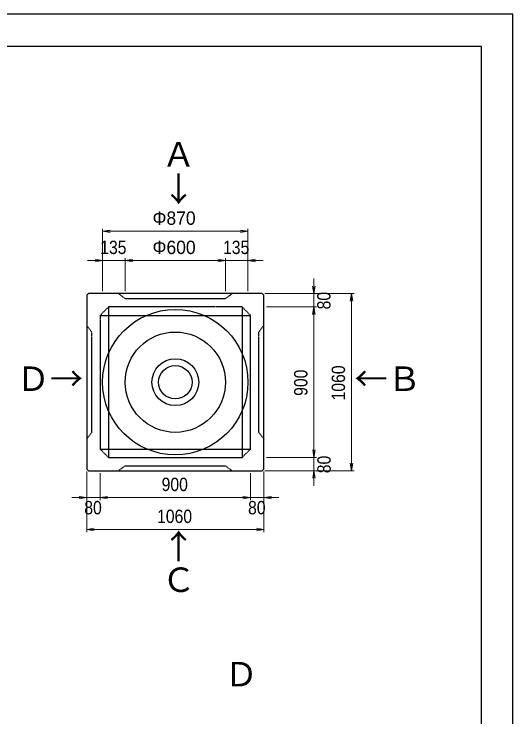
# Model space of a CAD drawing. Units: millimetres, scale not verified. Extents: x -297 to 298, y -210 to 210.
# Drawn here: x 148.6 to 297.9, y 0.2 to 210.5 of the extents above; entities that cross this region are included whole.
import ezdxf
from ezdxf.enums import TextEntityAlignment as Align

# ---------------------------------------------------------------- set-up
doc = ezdxf.new("R2010")
doc.units = ezdxf.units.MM
doc.linetypes.add('USER2', pattern=[4.7625, 3.175, -1.5875])
doc.layers.add('0-0', color=7, linetype='Continuous')
for name, color, linetype, lineweight in [('0-1_0', 9, 'Continuous', 25), ('0-2_dims', 7, 'Continuous', 18), ('0-5_pen3実線', 7, 'Continuous', 25), ('0-6_pen4実線', 7, 'Continuous', 25), ('0-7_pen2破線', 3, 'USER2', 25), ('0-8_鉄筋', 7, 'Continuous', 25)]:
    doc.layers.add(name, color=color, linetype=linetype, lineweight=lineweight)
doc.styles.add('ＭＳ ゴシック', font='')
doc.styles.add('ＭＳ Ｐゴシック', font='')
doc.styles.get('ＭＳ ゴシック').set_extended_font_data('MS Gothic')
doc.styles.get('ＭＳ Ｐゴシック').set_extended_font_data('MS PGothic')

# ---------------------------------------------------------------- blocks, each defined once
blk = doc.blocks.new('部分図 1')
at = {"layer": '0-1_0'}
blk.add_lwpolyline([(0, 0), (11898, 0), (11898, 8410), (0, 8410)], close=True, dxfattribs=at)
at = {"layer": '0-2_dims', "lineweight": 13}
for p, q in [((9442.52, 6752.57), (9442.52, 7125.22)), ((10312.52, 7110.22), (9442.52, 7110.22)), ((10312.52, 6752.57), (10312.52, 7125.22)), ((9442.52, 6752.57), (9442.52, 6950.22)), ((9577.52, 6752.57), (9577.52, 6950.22)), ((9577.52, 6752.57), (9577.52, 6950.22)), ((10177.52, 6752.57), (10177.52, 6950.22)), ((10177.52, 6752.57), (10177.52, 6950.22)), ((10312.52, 6752.57), (10312.52, 6950.22)), ((9442.52, 6935.22), (9352.52, 6935.22)), ((9577.52, 6935.22), (9442.52, 6935.22)), ((9577.52, 6935.22), (9667.52, 6935.22)), ((9577.52, 6935.22), (10177.52, 6935.22)), ((10177.52, 6935.22), (10087.52, 6935.22)), ((10177.52, 6935.22), (10312.52, 6935.22)), ((10312.52, 6935.22), (10402.52, 6935.22)), ((10706.26, 6737.57), (10706.26, 6827.57)), ((10412.52, 6737.57), (10721.26, 6737.57)), ((10412.52, 6737.57), (10947.21, 6737.57)), ((10706.26, 6657.57), (10706.26, 6737.57)), ((10932.21, 5677.57), (10932.21, 6737.57)), ((10422.52, 6657.57), (10721.26, 6657.57)), ((10422.52, 6657.57), (10722.21, 6657.57)), ((10706.26, 6657.57), (10706.26, 6567.57)), ((10707.21, 6657.57), (10707.21, 5757.57)), ((10707.21, 5757.57), (10707.21, 5847.57)), ((10422.52, 5757.57), (10722.21, 5757.57)), ((10422.52, 5757.57), (10722.21, 5757.57)), ((10707.21, 5757.57), (10707.21, 5677.57)), ((10412.52, 5677.57), (10722.21, 5677.57)), ((10412.52, 5677.57), (10947.21, 5677.57)), ((10707.21, 5677.57), (10707.21, 5587.57)), ((9347.52, 5672.57), (9347.52, 5502.23)), ((9347.52, 5672.57), (9347.52, 5311.22)), ((9427.52, 5662.57), (9427.52, 5502.23)), ((9427.52, 5662.57), (9427.52, 5502.23)), ((10327.52, 5662.57), (10327.52, 5502.23)), ((10327.52, 5662.57), (10327.52, 5502.23)), ((10407.52, 5672.57), (10407.52, 5502.23)), ((10407.52, 5672.57), (10407.52, 5311.22)), ((9347.52, 5517.23), (9257.52, 5517.23)), ((9427.52, 5517.23), (9347.52, 5517.23)), ((9427.52, 5517.23), (9517.52, 5517.23)), ((9427.52, 5517.23), (10327.52, 5517.23)), ((10327.52, 5517.23), (10237.52, 5517.23)), ((10327.52, 5517.23), (10407.52, 5517.23)), ((10407.52, 5517.23), (10497.52, 5517.23)), ((9347.52, 5326.22), (10407.52, 5326.22))]:
    blk.add_line(p, q, dxfattribs=at)
for points in [[(9487.52, 7117.72), (9442.52, 7110.22), (9487.52, 7102.72)], [(10267.52, 7102.72), (10312.52, 7110.22), (10267.52, 7117.72)], [(9397.52, 6927.72), (9442.52, 6935.22), (9397.52, 6942.72)], [(9622.52, 6942.72), (9577.52, 6935.22), (9622.52, 6927.72)], [(9622.52, 6942.72), (9577.52, 6935.22), (9622.52, 6927.72)], [(10132.52, 6927.72), (10177.52, 6935.22), (10132.52, 6942.72)], [(10132.52, 6927.72), (10177.52, 6935.22), (10132.52, 6942.72)], [(10357.52, 6942.72), (10312.52, 6935.22), (10357.52, 6927.72)], [(10698.76, 6782.57), (10706.26, 6737.57), (10713.76, 6782.57)], [(10939.71, 6692.57), (10932.21, 6737.57), (10924.71, 6692.57)], [(10713.76, 6612.57), (10706.26, 6657.57), (10698.76, 6612.57)], [(10714.71, 6612.57), (10707.21, 6657.57), (10699.71, 6612.57)], [(10699.71, 5802.57), (10707.21, 5757.57), (10714.71, 5802.57)], [(10699.71, 5802.57), (10707.21, 5757.57), (10714.71, 5802.57)], [(10924.71, 5722.57), (10932.21, 5677.57), (10939.71, 5722.57)], [(10714.71, 5632.57), (10707.21, 5677.57), (10699.71, 5632.57)], [(9302.52, 5509.73), (9347.52, 5517.23), (9302.52, 5524.73)], [(9472.52, 5524.73), (9427.52, 5517.23), (9472.52, 5509.73)], [(9472.52, 5524.73), (9427.52, 5517.23), (9472.52, 5509.73)], [(10282.52, 5509.73), (10327.52, 5517.23), (10282.52, 5524.73)], [(10282.52, 5509.73), (10327.52, 5517.23), (10282.52, 5524.73)], [(10452.52, 5524.73), (10407.52, 5517.23), (10452.52, 5509.73)], [(9392.52, 5333.72), (9347.52, 5326.22), (9392.52, 5318.72)], [(10362.52, 5318.72), (10407.52, 5326.22), (10362.52, 5333.72)]]:
    blk.add_lwpolyline(points, dxfattribs=at)
at = {"layer": '0-5_pen3実線'}
for p, q in [((9357.52, 6737.57), (9347.52, 6727.57)), ((10397.52, 6737.57), (9357.52, 6737.57)), ((10397.52, 6737.57), (10407.52, 6727.57)), ((9347.52, 6727.57), (9347.52, 5687.57)), ((10407.52, 5687.57), (10407.52, 6727.57)), ((9347.52, 5687.57), (9357.52, 5677.57)), ((9357.52, 5677.57), (10397.52, 5677.57)), ((10407.52, 5687.57), (10397.52, 5677.57))]:
    blk.add_line(p, q, dxfattribs=at)
for radius in [435, 300, 140, 100]:
    blk.add_circle((9877.52, 6207.57), radius, dxfattribs=at)
at = {"layer": '0-6_pen4実線'}
blk.add_lwpolyline([(200, 200), (11709, 200), (11709, 8215), (200, 8215)], close=True, dxfattribs=at)
at = {"layer": '0-7_pen2破線'}
for p, q in [((9577.52, 6707.57), (9537.52, 6737.57)), ((9427.52, 6607.57), (9477.52, 6657.57)), ((10277.52, 6657.57), (9477.52, 6657.57)), ((9477.52, 6657.57), (9477.52, 5757.57)), ((10277.52, 6657.57), (10327.52, 6607.57)), ((10277.52, 6657.57), (10277.52, 5757.57)), ((9427.52, 6607.57), (9427.52, 5807.57)), ((9427.52, 6607.57), (10327.52, 6607.57)), ((10327.52, 5807.57), (10327.52, 6607.57)), ((10377.52, 6507.57), (10407.52, 6547.57)), ((10377.52, 5907.57), (10377.52, 6507.57)), ((9377.52, 5907.57), (9347.52, 5867.57)), ((10377.52, 5907.57), (10407.52, 5867.57)), ((9477.52, 5757.57), (9427.52, 5807.57)), ((9427.52, 5807.57), (10327.52, 5807.57)), ((10327.52, 5807.57), (10277.52, 5757.57)), ((9477.52, 5757.57), (10277.52, 5757.57)), ((9577.52, 5707.57), (9537.52, 5677.57)), ((9577.52, 5707.57), (10177.52, 5707.57)), ((10177.52, 5707.57), (10217.52, 5677.57))]:
    blk.add_line(p, q, dxfattribs=at)
for points in [[(9577.52, 6707.57), (10177.52, 6707.57), (10217.52, 6737.57)], [(9377.52, 5907.57), (9377.52, 6507.57), (9347.52, 6547.57)]]:
    blk.add_lwpolyline(points, dxfattribs=at)
at = {"layer": '0-2_dims', "style": 'ＭＳ Ｐゴシック'}
for s, p in [('Φ870', (9741.15, 7125.22)), ('Φ600', (9741.15, 6950.22))]:
    blk.add_text(s, height=79.98, dxfattribs=at).set_placement(p, align=Align.BOTTOM_LEFT)
at = {"layer": '0-2_dims', "style": 'ＭＳ Ｐゴシック', "width": 0.9}
for s, p in [('135', (9428.2, 6950.22)), ('135', (10163.2, 6950.22)), ('900', (9795.7, 5532.23)), ('80', (9332.97, 5393.14)), ('80', (10312.97, 5393.14)), ('1060', (9768.43, 5341.22))]:
    blk.add_text(s, height=79.98, dxfattribs=at).set_placement(p, align=Align.BOTTOM_LEFT)
for s, p in [('80', (10830.35, 6643.02)), ('900', (10692.21, 6125.75)), ('1060', (10917.21, 6098.48)), ('80', (10831.3, 5663.02))]:
    blk.add_text(s, height=79.98, rotation=90, dxfattribs=at).set_placement(p, align=Align.BOTTOM_LEFT)
at = {"layer": '0-5_pen3実線', "style": 'ＭＳ ゴシック'}
for s, p in [('Ａ', (9797.5, 7453.57)), ('↓', (9797.5, 7244.91)), ('Ｄ→', (8927, 6110.91)), ('←Ｂ', (10949, 6110.91)), ('↑', (9797.5, 5108.57)), ('Ｃ', (9797.5, 4908.57))]:
    blk.add_text(s, height=146.6, dxfattribs=at).set_placement(p, align=Align.BOTTOM_LEFT)
at = {"layer": '0-8_鉄筋', "style": 'ＭＳ ゴシック'}
blk.add_text('Ｄ', height=146.6, dxfattribs=at).set_placement((10171.87, 4343.42), align=Align.BOTTOM_LEFT)

msp = doc.modelspace()

# ---------------------------------------------------------------- block references
at = {"layer": '0-0', "xscale": 0.05, "yscale": 0.05}
msp.add_blockref('部分図 1', (-297, -210), dxfattribs=at)

doc.saveas('drawing.dxf')
